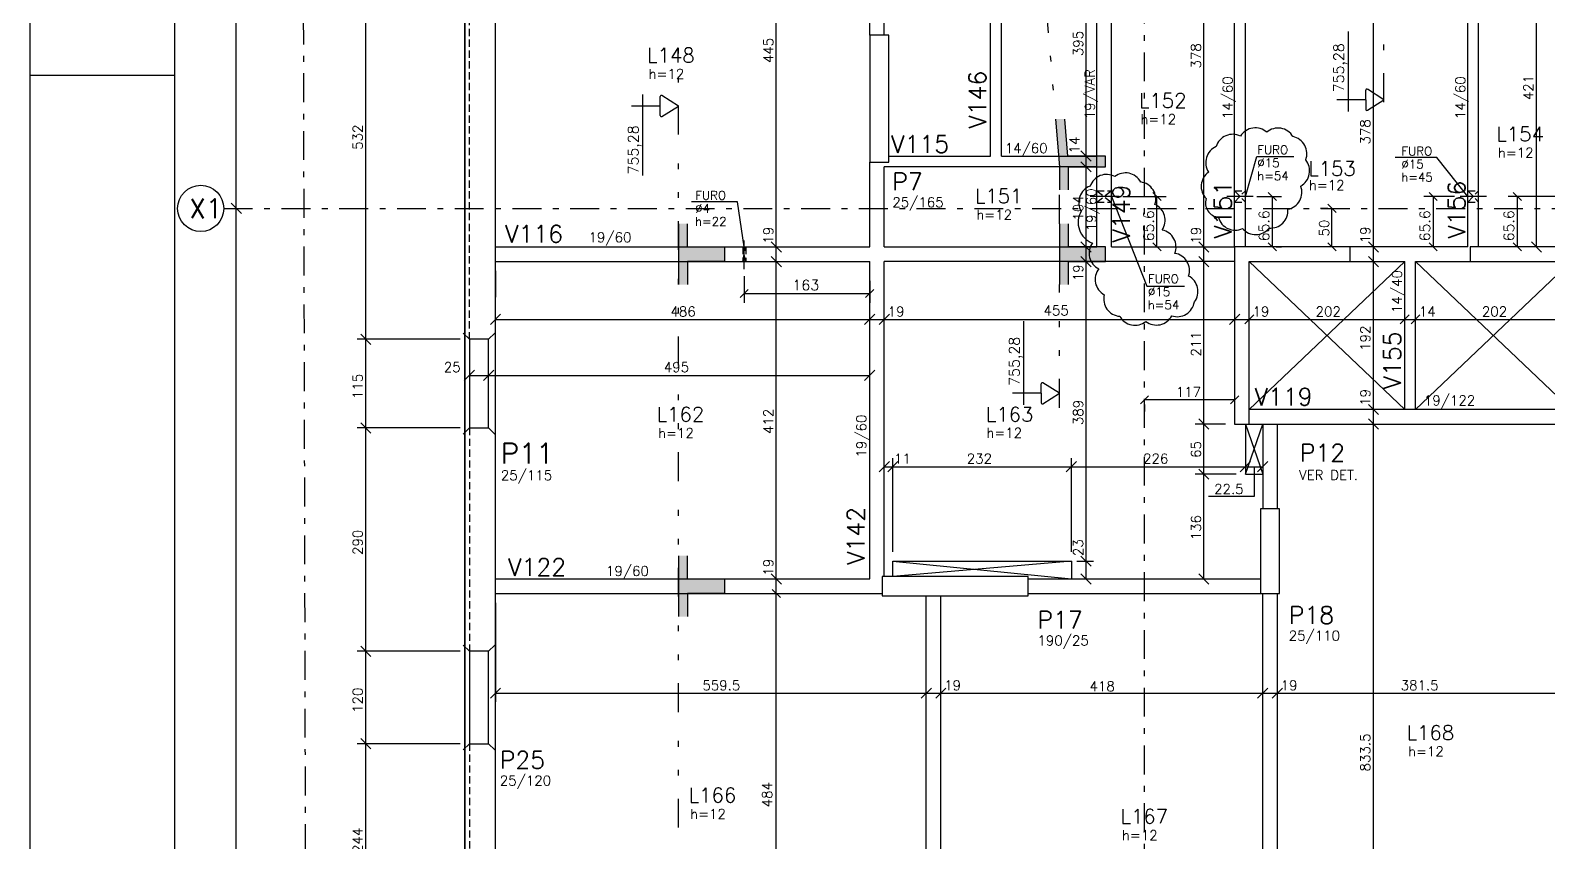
# Model space of a CAD drawing. Extents: x 64041 to 73506, y 0 to 6308.
# Drawn here: x 64041 to 66012, y 3460 to 4513 of the extents above; entities that cross this region are included whole.
import ezdxf

# ---------------------------------------------------------------- set-up
doc = ezdxf.new("R2010")
doc.units = 0
doc.header["$LTSCALE"] = 75
doc.header["$MEASUREMENT"] = 0
for name, pattern in [('ESTILO_TQS_0003', [1, 0.5, -0.2, 0.1, -0.2]), ('ESTILO_TQS_0004', [2, 0.5, -0.4, 0.1, -0.4, 0.1, -0.5]), ('HIDDEN2', [0.1875, 0.125, -0.0625])]:
    doc.linetypes.add(name, pattern=pattern)
doc.layers.get('0').update_dxf_attribs({"color": 3, "linetype": 'CONTINUOUS'})
for name, color, linetype in [('1', 3, 'CONTINUOUS'), ('200', 1, 'HIDDEN2'), ('204', 1, 'ESTILO_TQS_0003'), ('205', 1, 'ESTILO_TQS_0004'), ('210', 3, 'HIDDEN2'), ('212', 3, 'CONTINUOUS'), ('213', 3, 'CONTINUOUS'), ('216', 3, 'CONTINUOUS'), ('220', 5, 'CONTINUOUS'), ('221', 1, 'CONTINUOUS'), ('222', 6, 'CONTINUOUS'), ('226', 4, 'CONTINUOUS'), ('230', 3, 'CONTINUOUS'), ('231', 1, 'CONTINUOUS'), ('233', 6, 'CONTINUOUS'), ('238', 2, 'CONTINUOUS'), ('250', 1, 'CONTINUOUS'), ('253', 253, 'CONTINUOUS')]:
    doc.layers.add(name, color=color, linetype=linetype)
doc.styles.get("Standard").update_dxf_attribs({"font": 'ROMANS.SHX'})

msp = doc.modelspace()

# ---------------------------------------------------------------- linework, layer by layer
for p, q in [((64041, 1944.8), (64041, 6307.5)), ((64041, 4455), (64228.5, 4455))]:
    msp.add_line(p, q)
at = {"layer": '1'}
for p, q in [((65131.3, 4506.9), (65131.3, 4676.9)), ((65150.3, 4506.9), (65150.3, 4676.9)), ((65288.3, 4349.9), (65288.3, 4676.9)), ((65302.3, 4349.9), (65302.3, 4676.9)), ((65445.3, 4231.9), (65445.3, 4609.9)), ((65605.3, 4231.9), (65605.3, 4609.9)), ((65619.3, 4231.9), (65619.3, 4609.9)), ((65908.3, 4231.9), (65908.3, 4609.9)), ((65922.3, 4231.9), (65922.3, 4609.9)), ((65131.3, 4231.9), (65131.3, 4341.9)), ((65156.3, 4349.9), (65288.3, 4349.9)), ((65302.3, 4349.9), (65426.3, 4349.9)), ((65426.3, 4335.9), (65150.3, 4335.9)), ((65150.3, 4231.9), (65150.3, 4335.9)), ((64645.3, 4231.9), (65131.3, 4231.9)), ((65150.3, 4231.9), (65426.3, 4231.9)), ((65445.3, 4231.9), (65605.3, 4231.9)), ((64645.3, 4212.9), (65131.3, 4212.9)), ((65131.3, 3800.9), (65131.3, 4212.9)), ((65605.3, 4212.9), (65150.3, 4212.9)), ((65150.3, 3803.9), (65150.3, 4212.9)), ((65755.3, 4212.9), (65826.3, 4212.9)), ((65826.3, 4020.9), (65826.3, 4212.9)), ((65840.3, 4020.9), (65840.3, 4212.9)), ((65624.3, 4001.9), (65641.8, 4001.9)), ((64645.3, 3800.9), (65131.3, 3800.9)), ((65337.3, 3800.9), (65638.8, 3800.9)), ((64645.3, 3781.9), (65147.3, 3781.9)), ((65204.8, 3189.4), (65204.8, 3778.9)), ((65223.8, 3189.6), (65223.8, 3778.9)), ((65337.3, 3781.9), (65638.8, 3781.9)), ((65641.8, 3171.4), (65641.8, 3781.9)), ((65660.8, 3171.4), (65660.8, 3781.9))]:
    msp.add_line(p, q, dxfattribs=at)
for points in [[(65426.3, 4231.9), (65426.3, 4623.9)], [(65908.3, 4231.9), (65755.3, 4231.9)], [(65840.3, 4212.9), (65911.3, 4212.9)], [(66042.3, 4020.9), (65624.3, 4020.9)], [(65641.8, 4001.9), (65641.8, 3891.9)], [(65641.8, 4001.9), (66042.3, 4001.9)], [(65660.8, 3891.9), (65660.8, 4001.9)]]:
    msp.add_lwpolyline(points, dxfattribs=at)
at = {"layer": '200'}
for p, q in [((65426.3, 4289.9), (65445.3, 4304.9)), ((65426.3, 4304.9), (65445.3, 4289.9)), ((65605.3, 4289.9), (65619.3, 4304.9)), ((65605.3, 4304.9), (65619.3, 4289.9)), ((65908.3, 4289.9), (65922.3, 4304.9)), ((65908.3, 4304.9), (65922.3, 4289.9)), ((64970.3, 4212.9), (64966.3, 4231.9)), ((64966.3, 4212.9), (64970.3, 4231.9))]:
    msp.add_line(p, q, dxfattribs=at)
at = {"layer": '204'}
for p, q in [((65488.3, 172), (65488.3, 6143.1)), ((64402, 1944.8), (64392.4, 6080.8)), ((65377.7, 4261.9), (65377.7, 4305.9)), ((64292.3, 4281.9), (69461.7, 4281.9))]:
    msp.add_line(p, q, dxfattribs=at)
at = {"layer": '205'}
for p, q in [((64882.8, 3327.9), (64882.8, 5224.6)), ((65347.8, 4696.9), (65372.6, 4397.9)), ((65799.1, 4419.9), (65799.1, 4579.9)), ((65455.3, 4297.4), (65416.3, 4297.4)), ((65629.3, 4297.4), (65595.3, 4297.4)), ((65932.3, 4297.4), (65898.3, 4297.4)), ((64968.3, 4202.9), (64968.3, 4241.9)), ((65377.7, 4022.9), (65377.7, 4182.9))]:
    msp.add_line(p, q, dxfattribs=at)
at = {"layer": '210'}
for p, q in [((64611.3, 4111.9), (64611.3, 6070.8)), ((65426.3, 4304.9), (65445.3, 4304.9)), ((65605.3, 4304.9), (65619.3, 4304.9)), ((65908.3, 4304.9), (65922.3, 4304.9)), ((65426.3, 4289.9), (65445.3, 4289.9)), ((65605.3, 4289.9), (65619.3, 4289.9)), ((65908.3, 4289.9), (65922.3, 4289.9)), ((64966.3, 4231.9), (64966.3, 4212.9)), ((64970.3, 4231.9), (64970.3, 4212.9)), ((64611.3, 3996.9), (64611.3, 3706.9)), ((64611.3, 3586.9), (64611.3, 3342.9))]:
    msp.add_line(p, q, dxfattribs=at)
at = {"layer": '216'}
for p, q in [((65418.9, 4343.2), (65405.6, 4356.5)), ((65418.9, 4329.2), (65405.6, 4342.5)), ((65509.7, 4292.1), (65499.1, 4302.7)), ((65649, 4302.7), (65659.6, 4292.1)), ((65858, 4302.7), (65868.6, 4292.1)), ((65967.2, 4302.7), (65977.8, 4292.1)), ((64315.2, 4275.2), (64301.9, 4288.5)), ((65737.1, 4276.6), (65726.5, 4287.2)), ((65016.6, 4225.2), (65003.3, 4238.5)), ((65418.9, 4225.2), (65405.6, 4238.5)), ((65571.9, 4225.2), (65558.7, 4238.5)), ((65792.3, 4225.2), (65779.1, 4238.5)), ((66004.1, 4225.2), (65990.8, 4238.5)), ((65016.6, 4206.2), (65003.3, 4219.5)), ((65418.9, 4206.2), (65405.6, 4219.5)), ((65509.7, 4226.6), (65499.1, 4237.2)), ((65571.9, 4206.2), (65558.7, 4219.5)), ((65649, 4237.2), (65659.6, 4226.6)), ((65737.1, 4226.6), (65726.5, 4237.2)), ((65792.3, 4206.2), (65779.1, 4219.5)), ((65858, 4237.2), (65868.6, 4226.6)), ((65967.2, 4237.2), (65977.8, 4226.6)), ((64963, 4166.2), (64973.6, 4176.8)), ((65126, 4166.2), (65136.6, 4176.8)), ((64638.7, 4131.2), (64651.9, 4144.4)), ((65124.7, 4131.2), (65137.9, 4144.4)), ((65143.7, 4131.2), (65156.9, 4144.4)), ((65598.7, 4131.2), (65611.9, 4144.4)), ((65618.5, 4132), (65630.1, 4143.6)), ((65820.5, 4132), (65832.1, 4143.6)), ((65834.5, 4132), (65846.1, 4143.6)), ((64483.5, 4105.2), (64470.3, 4118.5)), ((64604.7, 4058.5), (64617.9, 4071.7)), ((64629.7, 4058.5), (64642.9, 4071.7)), ((65124.7, 4058.5), (65137.9, 4071.7)), ((65493.6, 4038.6), (65483, 4028)), ((65610.6, 4038.6), (65600, 4028)), ((65792.3, 4014.2), (65779.1, 4027.5)), ((64483.5, 3990.2), (64470.3, 4003.5)), ((65571.9, 3995.2), (65558.7, 4008.5)), ((65792.3, 3995.2), (65779.1, 4008.5)), ((65143.7, 3939.8), (65156.9, 3953.1)), ((65154.7, 3939.8), (65167.9, 3953.1)), ((65386.7, 3939.8), (65399.9, 3953.1)), ((65571.9, 3930.2), (65558.7, 3943.5)), ((65612.7, 3939.8), (65625.9, 3953.1)), ((65635.2, 3939.8), (65648.4, 3953.1)), ((65418.9, 3817.2), (65405.6, 3830.5)), ((65016.6, 3794.2), (65003.3, 3807.5)), ((65418.9, 3794.2), (65405.6, 3807.5)), ((65571.9, 3794.2), (65558.7, 3807.5)), ((65015.3, 3776.6), (65004.6, 3787.2)), ((64483.5, 3700.2), (64470.3, 3713.5)), ((64638.7, 3645.9), (64651.9, 3659.1)), ((65198.2, 3645.9), (65211.4, 3659.1)), ((65217.2, 3645.9), (65230.4, 3659.1)), ((65635.2, 3645.9), (65648.4, 3659.1)), ((65654.2, 3645.9), (65667.4, 3659.1)), ((64483.5, 3580.2), (64470.3, 3593.5))]:
    msp.add_line(p, q, dxfattribs=at)
at = {"layer": '220'}
for p, q in [((64605.3, 6070.8), (64605.3, 3222.9)), ((64605.3, 6070.8), (64605.3, 3222.9)), ((64605.3, 3222.9), (64605.3, 6070.8)), ((64645.3, 3222.9), (64645.3, 6030.8)), ((64882.8, 4261.9), (64882.8, 4182.9)), ((64894.8, 4231.9), (64894.8, 4261.9)), ((65377.7, 4261.9), (65377.7, 4182.9)), ((64894.8, 4231.9), (64942.8, 4231.9)), ((64942.8, 4231.9), (64942.8, 4212.9)), ((64942.8, 4212.9), (64894.8, 4212.9)), ((64894.8, 4212.9), (64894.8, 4182.9)), ((64882.8, 3830.9), (64882.8, 3751.9)), ((64894.8, 3800.9), (64894.8, 3830.9)), ((64894.8, 3800.9), (64942.8, 3800.9)), ((64942.8, 3800.9), (64942.8, 3781.9)), ((64942.8, 3781.9), (64894.8, 3781.9)), ((64894.8, 3781.9), (64894.8, 3751.9))]:
    msp.add_line(p, q, dxfattribs=at)
for points in [[(65372.6, 4397.9), (65377.7, 4335.9), (65377.7, 4305.9)], [(65389.7, 4305.9), (65389.7, 4335.9), (65437.7, 4335.9), (65437.7, 4349.9), (65388.6, 4349.9), (65384.6, 4397.9)], [(65389.7, 4182.9), (65389.7, 4212.9), (65437.7, 4212.9), (65437.7, 4231.9), (65389.7, 4231.9), (65389.7, 4261.9)]]:
    msp.add_lwpolyline(points, dxfattribs=at)
at = {"layer": '221'}
for p, q in [((65619.3, 4297.4), (65634, 4349.4)), ((65634, 4349.4), (65682.2, 4349.4)), ((65867.9, 4347.9), (65813.7, 4347.9)), ((65908.3, 4297.4), (65867.9, 4347.9)), ((65445.3, 4297.4), (65491.5, 4180.8)), ((64959.5, 4290.5), (64899.8, 4290.5)), ((64968.3, 4231.9), (64959.5, 4290.5)), ((65624.3, 4020.9), (65826.3, 4212.9)), ((65624.3, 4212.9), (65826.3, 4020.9)), ((65840.3, 4020.9), (66042.3, 4212.9)), ((65840.3, 4212.9), (66042.3, 4020.9)), ((65491.5, 4180.8), (65540.1, 4180.8)), ((65619.3, 3936.9), (65641.8, 4001.9)), ((65619.3, 4001.9), (65641.8, 3936.9)), ((65161.3, 3823.9), (65393.3, 3800.9)), ((65393.3, 3823.9), (65161.3, 3803.9))]:
    msp.add_line(p, q, dxfattribs=at)
at = {"layer": '221', "linetype": 'Continuous'}
for centre, radius, start, end in [((65602.9, 4355.6), 22.5, 63.3423, 163.3423), ((65632.2, 4364), 22.5, 48.389, 148.389), ((65661.7, 4363.7), 22.5, 30.4738, 130.4738), ((65590.3, 4341.5), 22.5, 113.4809, 213.4809), ((65676.7, 4353), 22.5, 338.5575, 78.5575), ((65680.2, 4330.6), 22.5, 299.2197, 39.2197), ((65438.9, 4303.5), 22.5, 61.1951, 161.1951), ((65463.6, 4305.5), 22.5, 28.2246, 128.2246), ((65584.4, 4310.5), 22.5, 124.6442, 224.6442), ((65425.4, 4289.7), 22.5, 110.4841, 210.4841), ((65480.4, 4293.9), 22.5, 342.2412, 82.2412), ((65670.2, 4302.8), 22.5, 281.1379, 21.1379), ((65430.6, 4263.7), 28.6, 149.466, 249.466), ((65492.6, 4266.5), 22.5, 325.8673, 65.8673), ((65586.6, 4289.2), 19.1, 163.2037, 263.2037), ((65652.1, 4278.8), 22.5, 264.8838, 4.8838), ((65606.1, 4276.1), 22.5, 195.0835, 295.0835), ((65506.7, 4231.8), 22.5, 338.3936, 78.3936), ((65632.6, 4270.5), 22.5, 221.1262, 321.1262), ((65438.8, 4223.7), 22.5, 143.7834, 243.7834), ((65524.2, 4201.3), 22.5, 341.2156, 81.2156), ((65446.6, 4189.7), 22.5, 142.0393, 242.0393), ((65535.2, 4174.1), 22.5, 322.6537, 62.6537), ((65457.8, 4164.2), 22.5, 165.6523, 265.6523), ((65530.8, 4163.8), 22.5, 251.2693, 351.2693), ((65475.8, 4152.6), 22.5, 208.8201, 308.8201), ((65503.7, 4152.9), 22.5, 232.4425, 332.4425)]:
    msp.add_arc(centre, radius, start, end, dxfattribs=at)
at = {"layer": '222'}
for p, q in [((64228.5, 1944.8), (64228.5, 6232.5)), ((64611.3, 4111.9), (64603.3, 4119.9)), ((64636.3, 4111.9), (64644.3, 4119.9)), ((64603.3, 3988.9), (64611.3, 3996.9)), ((64636.3, 3996.9), (64644.3, 3988.9)), ((64611.3, 3706.9), (64603.3, 3714.9)), ((64636.3, 3706.9), (64644.3, 3714.9)), ((64603.3, 3578.9), (64611.3, 3586.9)), ((64636.3, 3586.9), (64644.3, 3578.9))]:
    msp.add_line(p, q, dxfattribs=at)
for points in [[(65131.3, 4341.9), (65156.3, 4341.9), (65156.3, 4506.9), (65131.3, 4506.9), (65131.3, 4341.9)], [(65605.3, 4001.9), (65605.3, 4001.9), (65624.3, 4001.9), (65624.3, 4212.9), (65755.3, 4212.9), (65755.3, 4231.9), (65605.3, 4231.9), (65605.3, 4001.9)], [(66042.3, 4001.9), (66061.3, 4001.9), (66061.3, 4231.9), (65911.3, 4231.9), (65911.3, 4212.9), (66042.3, 4212.9), (66042.3, 4001.9)], [(64611.3, 3996.9), (64636.3, 3996.9), (64636.3, 4111.9), (64611.3, 4111.9), (64611.3, 3996.9)], [(65638.8, 3781.9), (65663.8, 3781.9), (65663.8, 3891.9), (65638.8, 3891.9), (65638.8, 3781.9)], [(65337.3, 3778.9), (65337.3, 3803.9), (65147.3, 3803.9), (65147.3, 3778.9), (65337.3, 3778.9)], [(64611.3, 3586.9), (64636.3, 3586.9), (64636.3, 3706.9), (64611.3, 3706.9), (64611.3, 3586.9)]]:
    msp.add_lwpolyline(points, dxfattribs=at)
at = {"layer": '230'}
for points in [[(65619.3, 4001.9), (65619.3, 3936.9), (65641.8, 3936.9)], [(65161.3, 3803.9), (65161.3, 3823.9), (65393.3, 3823.9), (65393.3, 3800.9)]]:
    msp.add_lwpolyline(points, dxfattribs=at)
at = {"layer": '231'}
for p, q in [((65753.2, 4407.9), (65753.2, 4511.6)), ((65775.7, 4422.9), (65775.7, 4435.3)), ((65799.1, 4422.9), (65777.8, 4436.5)), ((64836.8, 4324.4), (64836.8, 4429.8)), ((64859.3, 4414.8), (64859.3, 4427.2)), ((64882.8, 4414.8), (64861.4, 4428.3)), ((65775.7, 4422.9), (65738.2, 4422.9)), ((65775.7, 4422.9), (65775.7, 4410.5)), ((65777.8, 4409.3), (65799.1, 4422.9)), ((64859.3, 4414.8), (64821.8, 4414.8)), ((64859.3, 4402.4), (64859.3, 4414.8)), ((64861.4, 4401.2), (64882.8, 4414.8)), ((65331.7, 4026.8), (65331.7, 4135.4)), ((65354.2, 4041.8), (65316.7, 4041.8)), ((65354.2, 4041.8), (65354.2, 4054.2)), ((65354.2, 4041.8), (65354.2, 4029.4)), ((65377.7, 4041.8), (65356.3, 4055.3)), ((65356.3, 4028.2), (65377.7, 4041.8))]:
    msp.add_line(p, q, dxfattribs=at)
for centre, start, end in [((65777, 4435.3), 57.6277, 180), ((64860.6, 4427.2), 57.623, 180), ((64860.6, 4402.4), 180, 302.3723), ((65777, 4410.5), 180, 302.377), ((65355.6, 4054.2), 57.6277, 180), ((65355.6, 4029.4), 180, 302.377)]:
    msp.add_arc(centre, 1.36, start, end, dxfattribs=at)
at = {"layer": '238'}
msp.add_circle((64262.3, 4281.9), 30, dxfattribs=at)
at = {"layer": '250'}
for p, q in [((64308.5, 4281.9), (64308.5, 6070.8)), ((65009.9, 4231.9), (65009.9, 4744.9)), ((65412.3, 4349.9), (65412.3, 4695.9)), ((65997.4, 4231.9), (65997.4, 4652.9)), ((64476.9, 4111.9), (64476.9, 4643.9)), ((65565.3, 4231.9), (65565.3, 4609.9)), ((65785.7, 4231.9), (65785.7, 4609.9)), ((65412.3, 4335.9), (65412.3, 4349.9)), ((65412.3, 4231.9), (65412.3, 4335.9)), ((65460.3, 4297.4), (65516.4, 4297.4)), ((65504.4, 4231.9), (65504.4, 4297.4)), ((65634.3, 4297.4), (65666.3, 4297.4)), ((65654.3, 4297.4), (65654.3, 4231.9)), ((65891.1, 4297.4), (65851.3, 4297.4)), ((65863.3, 4297.4), (65863.3, 4231.9)), ((66027.3, 4297.4), (65960.5, 4297.4)), ((65972.5, 4297.4), (65972.5, 4231.9)), ((64308.5, 1944.8), (64308.5, 4281.9)), ((65726.5, 4281.9), (65716.8, 4281.9)), ((65731.8, 4231.9), (65731.8, 4281.9)), ((65009.9, 4212.9), (65009.9, 4231.9)), ((65412.3, 4212.9), (65412.3, 4231.9)), ((65509.6, 4231.9), (65516.4, 4231.9)), ((65565.3, 4212.9), (65565.3, 4231.9)), ((65659.3, 4231.9), (65666.3, 4231.9)), ((65721.6, 4231.9), (65716.8, 4231.9)), ((65785.7, 4212.9), (65785.7, 4231.9)), ((65871.8, 4231.9), (65851.3, 4231.9)), ((65971.3, 4231.9), (65960.5, 4231.9)), ((64645.3, 4200.9), (64645.3, 4166.6)), ((65009.9, 3800.9), (65009.9, 4212.9)), ((65412.3, 3823.9), (65412.3, 4212.9)), ((65565.3, 4001.9), (65565.3, 4212.9)), ((65785.7, 4020.9), (65785.7, 4212.9)), ((64968.3, 4193.7), (64968.3, 4159.5)), ((65131.3, 4187.8), (65131.3, 4159.5)), ((64968.3, 4171.5), (65131.3, 4171.5)), ((64645.3, 4137.8), (65131.3, 4137.8)), ((65131.3, 4137.8), (65150.3, 4137.8)), ((65150.3, 4137.8), (65605.3, 4137.8)), ((65605.3, 4137.8), (65624.3, 4137.8)), ((65624.3, 4137.8), (65826.3, 4137.8)), ((65826.3, 4137.8), (65840.3, 4137.8)), ((65840.3, 4137.8), (66042.3, 4137.8)), ((64599.3, 4111.9), (64465.6, 4111.9)), ((64476.9, 3996.9), (64476.9, 4111.9)), ((64611.3, 4065.1), (64636.3, 4065.1)), ((64636.3, 4065.1), (65131.3, 4065.1)), ((65605.3, 4033.3), (65488.3, 4033.3)), ((65488.3, 4027.1), (65488.3, 4018.3)), ((65605.3, 4022.7), (65605.3, 4018.3)), ((65785.7, 4001.9), (65785.7, 4020.9)), ((65593.3, 4001.9), (65554.1, 4001.9)), ((65565.3, 3936.9), (65565.3, 4001.9)), ((65785.7, 3168.4), (65785.7, 4001.9)), ((64599.3, 3996.9), (64465.6, 3996.9)), ((64476.9, 3706.9), (64476.9, 3996.9)), ((65150.3, 3946.5), (65161.3, 3946.5)), ((65161.3, 3835.9), (65161.3, 3957.7)), ((65161.3, 3946.5), (65393.3, 3946.5)), ((65393.3, 3835.9), (65393.3, 3957.7)), ((65393.3, 3946.5), (65619.3, 3946.5)), ((65619.3, 3946.5), (65641.8, 3946.5)), ((65630.6, 3946.5), (65630.6, 3907.9)), ((65607.3, 3936.9), (65554.1, 3936.9)), ((65565.3, 3800.9), (65565.3, 3936.9)), ((65630.6, 3907.9), (65571.3, 3907.9)), ((65400.3, 3823.9), (65422.2, 3823.9)), ((65412.3, 3800.9), (65412.3, 3823.9)), ((65009.9, 3781.9), (65009.9, 3800.9)), ((64645.3, 3769.9), (64645.3, 3641.2)), ((65009.9, 3171.4), (65009.9, 3781.9)), ((64599.3, 3706.9), (64465.6, 3706.9)), ((64476.9, 3586.9), (64476.9, 3706.9)), ((64645.3, 3652.5), (65318.3, 3652.5)), ((65204.8, 3652.5), (65223.8, 3652.5)), ((65318.3, 3652.5), (65641.8, 3652.5)), ((65641.8, 3652.5), (65660.8, 3652.5)), ((65660.8, 3652.5), (66042.3, 3652.5)), ((64599.3, 3586.9), (64465.6, 3586.9)), ((64476.9, 3342.9), (64476.9, 3586.9))]:
    msp.add_line(p, q, dxfattribs=at)
at = {"layer": '253'}
for points in [[(65384.6, 4397.9), (65372.6, 4397.9), (65377.7, 4335.9)], [(65389.7, 4305.9), (65384.6, 4397.9), (65377.7, 4335.9)], [(65388.6, 4349.9), (65384.6, 4397.9), (65389.7, 4305.9)], [(65437.7, 4349.9), (65388.6, 4349.9), (65389.7, 4335.9)], [(65389.7, 4335.9), (65388.6, 4349.9), (65389.7, 4305.9)], [(65437.7, 4335.9), (65437.7, 4349.9), (65389.7, 4335.9)], [(65389.7, 4305.9), (65377.7, 4335.9), (65377.7, 4305.9)], [(64882.8, 4182.9), (64882.8, 4261.9), (64894.8, 4261.9)], [(64882.8, 4182.9), (64894.8, 4261.9), (64894.8, 4182.9)], [(64894.8, 4212.9), (64894.8, 4182.9), (64894.8, 4261.9)], [(64894.8, 4212.9), (64894.8, 4261.9), (64894.8, 4231.9)], [(65389.7, 4212.9), (65377.7, 4182.9), (65389.7, 4261.9)], [(65389.7, 4261.9), (65377.7, 4182.9), (65377.7, 4261.9)], [(65389.7, 4212.9), (65389.7, 4261.9), (65389.7, 4231.9)], [(64894.8, 4212.9), (64894.8, 4231.9), (64942.8, 4231.9)], [(64894.8, 4212.9), (64942.8, 4231.9), (64942.8, 4212.9)], [(65389.7, 4212.9), (65389.7, 4231.9), (65437.7, 4212.9)], [(65437.7, 4212.9), (65389.7, 4231.9), (65437.7, 4231.9)], [(65389.7, 4212.9), (65389.7, 4182.9), (65377.7, 4182.9)], [(64882.8, 3751.9), (64882.8, 3830.9), (64894.8, 3830.9)], [(64882.8, 3751.9), (64894.8, 3830.9), (64894.8, 3751.9)], [(64894.8, 3781.9), (64894.8, 3751.9), (64894.8, 3830.9)], [(64894.8, 3781.9), (64894.8, 3830.9), (64894.8, 3800.9)], [(64894.8, 3781.9), (64894.8, 3800.9), (64942.8, 3800.9)], [(64894.8, 3781.9), (64942.8, 3800.9), (64942.8, 3781.9)]]:
    msp.add_solid(points, dxfattribs=at)

# ---------------------------------------------------------------- texts
for p in [(65747.3, 4432.6), (64830.9, 4326), (65325.9, 4051.5)]:
    msp.add_text('755,28', height=13.5, rotation=90).set_placement(p)
for s, p in [('FURO', (65634.8, 4352.3)), ('FURO', (65822, 4350.6)), ('%%c15', (65634.8, 4335.4)), ('%%c15', (65821.9, 4333.7)), ('h=54', (65634.6, 4318.5)), ('h=45', (65821.7, 4316.8)), ('FURO', (64904.7, 4293.2)), ('%%c4', (64904.6, 4276.3)), ('h=22', (64904.4, 4259.4)), ('%%c15', (65492.7, 4168)), ('FURO', (65492.8, 4184.8)), ('h=54', (65492.5, 4151))]:
    msp.add_text(s, height=11.25).set_placement(p)
at = {"layer": '212'}
for s, p in [('19/VAR', (65423.6, 4397.7)), ('14/60', (65602.6, 4397.7)), ('14/60', (65905, 4397.7)), ('19/60', (65425.5, 4252.2)), ('14/40', (65822.6, 4146)), ('19/60', (65126.8, 3958.4))]:
    msp.add_text(s, height=12.75, rotation=90, dxfattribs=at).set_placement(p)
for s, p in [('14/60', (65306.7, 4353.7)), ('19/60', (64766.1, 4237.9)), ('19/122', (65851.2, 4026.2)), ('19/60', (64788.7, 3804.7))]:
    msp.add_text(s, height=12.75, dxfattribs=at).set_placement(p)
at = {"layer": '213'}
for s, p in [('25/165', (65160.7, 4283.5)), ('25/115', (64652.2, 3929)), ('VER DET.', (65689.1, 3929.3)), ('190/25', (65349.2, 3714.5)), ('25/110', (65675.6, 3720.8)), ('25/120', (64650.8, 3532.6))]:
    msp.add_text(s, height=12.75, dxfattribs=at).set_placement(p)
at = {"layer": '216'}
for s, height, p in [('445', 12.75, (65006.1, 4470.5)), ('395', 12.75, (65408.5, 4479.6)), ('378', 12.75, (65561.5, 4463.5)), ('421', 12.75, (65993.2, 4422.4)), ('378', 12.75, (65781.4, 4364.8)), ('532', 12.75, (64472.6, 4357.9)), ('14', 12.75, (65403.7, 4353.2)), ('104', 12.75, (65408.5, 4266)), ('65.6', 13.5, (65500.4, 4239)), ('65.6', 13.5, (65650.3, 4239)), ('65.6', 13.5, (65859.3, 4239)), ('65.6', 13.5, (65968.4, 4239)), ('50', 12.75, (65728, 4245.4)), ('19', 12.75, (65006.1, 4236.1)), ('19', 12.75, (65561.5, 4236.1)), ('19', 12.75, (65781.4, 4236.6)), ('19', 12.75, (65408.5, 4187.4)), ('192', 12.75, (65781.4, 4096.9)), ('211', 12.75, (65561.5, 4089.5)), ('115', 12.75, (64472.6, 4034.4)), ('19', 12.75, (65781.4, 4025.6)), ('389', 12.75, (65408.5, 4000.5)), ('412', 12.75, (65006.1, 3989)), ('65', 12.75, (65561.5, 3957.9)), ('290', 12.75, (64472.6, 3831.9)), ('136', 12.75, (65561.5, 3851)), ('23', 12.75, (65408.5, 3830.5)), ('19', 12.75, (65006.1, 3805.1)), ('120', 12.75, (64472.6, 3626.9)), ('833.5', 12.75, (65781.4, 3550.9)), ('484', 12.75, (65004.5, 3504.3)), ('244', 12.75, (64472.6, 3444.9))]:
    msp.add_text(s, height=height, rotation=90, dxfattribs=at).set_placement(p)
for s, height, p in [('h=12', 12.75, (64844, 4450.1)), ('h=12', 12.75, (65482.9, 4391.3)), ('h=12', 12.75, (65947.2, 4347.8)), ('h=12', 12.75, (65701.7, 4305.7)), ('h=12', 12.75, (65269.8, 4267.3)), ('163', 13.5, (65030.9, 4175.6)), ('486', 12.75, (64872.5, 4141.6)), ('19', 12.75, (65154.6, 4141.6)), ('455', 12.75, (65357.1, 4143)), ('19', 12.75, (65628.6, 4141.6)), ('202', 12.75, (65710.5, 4141.6)), ('14', 12.75, (65844.6, 4141.6)), ('202', 12.75, (65926.5, 4141.6)), ('25', 12.75, (64578.1, 4069.4)), ('495', 12.75, (64863.9, 4069.4)), ('117', 12.75, (65529, 4037.2)), ('h=12', 12.75, (64856.4, 3983.8)), ('h=12', 12.75, (65282.8, 3984.1)), ('11', 12.75, (65162.9, 3950.7)), ('232', 12.75, (65257.4, 3950.7)), ('226', 12.75, (65486.4, 3950.7)), ('22.5', 12.75, (65578.7, 3911.1)), ('559.5', 12.75, (64914, 3656.3)), ('19', 12.75, (65228.1, 3656.3)), ('418', 12.75, (65416.8, 3655.1)), ('19', 12.75, (65665.1, 3656.3)), ('381.5', 12.75, (65821, 3656.3)), ('h=12', 12.75, (65830.6, 3570.5)), ('h=12', 12.75, (64898, 3489.3)), ('h=12', 12.75, (65458.9, 3461.7))]:
    msp.add_text(s, height=height, dxfattribs=at).set_placement(p)
at = {"layer": '220'}
for s, height, p in [('P7', 22.5, (65160.7, 4305.4)), ('P11', 26.25, (64652.2, 3950.8)), ('P12', 22.5, (65690, 3953.3)), ('P18', 22.5, (65675.6, 3742.7)), ('P17', 22.5, (65349.2, 3736.4)), ('P25', 22.5, (64650.8, 3554.5))]:
    msp.add_text(s, height=height, dxfattribs=at).set_placement(p)
at = {"layer": '222'}
msp.add_text('X1', height=25, dxfattribs=at).set_placement((64247.4, 4269.4))
at = {"layer": '226'}
for s, p in [('L148', (64842.1, 4471.4)), ('L152', (65481, 4412.6)), ('L154', (65945.2, 4369.1)), ('L153', (65700.9, 4324.3)), ('L151', (65267.9, 4288.6)), ('L162', (64854.5, 4005.1)), ('L163', (65282.1, 4005)), ('L168', (65828.7, 3591.9)), ('L166', (64896.1, 3510.7)), ('L167', (65457, 3483.1))]:
    msp.add_text(s, height=18.75, dxfattribs=at).set_placement(p)
at = {"layer": '233'}
for s, p in [('V146', (65282.4, 4385.4)), ('V149', (65469.4, 4237.7)), ('V151', (65601.3, 4242.6)), ('V156', (65905, 4242.6)), ('V155', (65821.3, 4046.9)), ('V142', (65124.4, 3819))]:
    msp.add_text(s, height=22.5, rotation=90, dxfattribs=at).set_placement(p)
for s, p in [('V115', (65159.3, 4354.2)), ('V116', (64657.8, 4237.5)), ('V119', (65631.4, 4026.1)), ('V122', (64661.7, 3804.9))]:
    msp.add_text(s, height=22.5, dxfattribs=at).set_placement(p)

doc.saveas('drawing.dxf')
